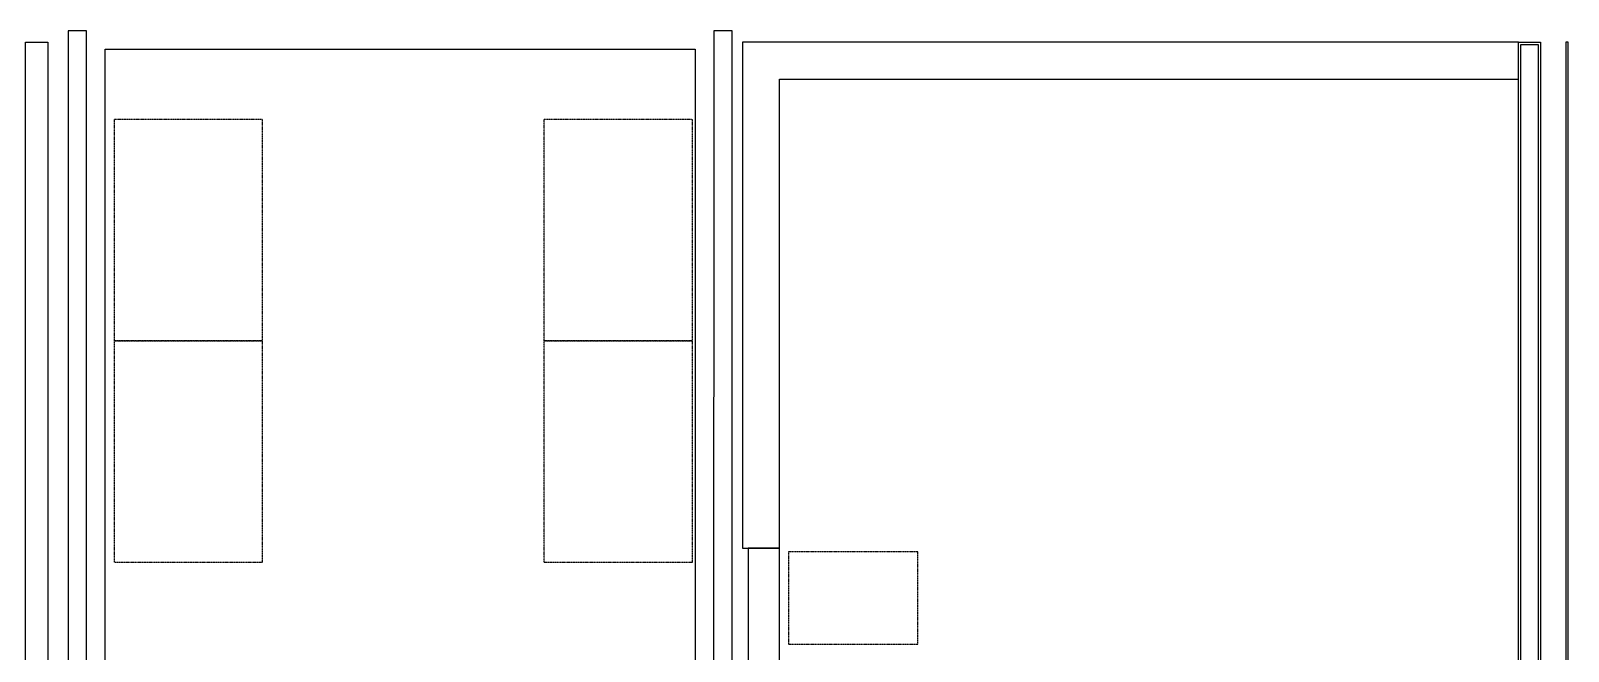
# Model space of a CAD drawing. Header units: millimetres. Extents: x -155 to 94595, y -3153 to 63413.
# Drawn here: x 77592 to 85915, y 30700 to 34059 of the extents above; entities that cross this region are included whole.
import ezdxf

# ---------------------------------------------------------------- set-up
doc = ezdxf.new("R2010")
doc.units = ezdxf.units.MM
doc.linetypes.add('REFERENCIA CAMPECHE$0$Ca-mx-xgroc$0$DASHED2', pattern=[0.375, 0.25, -0.125])
doc.linetypes.add('TRATTEGGIATA2', pattern=[0.375, 0.25, -0.125])
for name, color, linetype in [('5', 1, 'TRATTEGGIATA2'), ('int', 185, 'Continuous'), ('section', 2, 'Continuous'), ('wall', 5, 'Continuous')]:
    doc.layers.add(name, color=color, linetype=linetype)

msp = doc.modelspace()

# ---------------------------------------------------------------- linework, layer by layer
at = {"layer": '5'}
msp.add_lwpolyline([(81694.865, 30738.67), (82394.865, 30738.67), (82394.865, 31238.67), (81694.865, 31238.67)], close=True, dxfattribs=at)
at = {"layer": 'int'}
for p, q in [((85914.865, 33996.983), (85902.165, 33996.983)), ((85902.165, 33996.983), (85902.165, 29776.983)), ((85914.865, 29776.983), (85914.865, 33996.983))]:
    msp.add_line(p, q, dxfattribs=at)
at = {"layer": 'int', "linetype": 'REFERENCIA CAMPECHE$0$Ca-mx-xgroc$0$DASHED2'}
for p, q in [((78045.304, 32380.56), (78045.304, 33580.56)), ((78045.304, 33580.56), (78845.304, 33580.56)), ((78845.304, 33580.56), (78845.304, 32380.56)), ((80371.974, 32380.56), (80371.974, 33580.56)), ((80371.974, 33580.56), (81171.974, 33580.56)), ((81171.974, 33580.56), (81171.974, 32380.56)), ((78845.304, 32380.56), (78045.304, 32380.56)), ((78045.304, 31180.56), (78045.304, 32380.56)), ((78045.304, 32380.56), (78845.304, 32380.56)), ((78845.304, 32380.56), (78845.304, 31180.56)), ((81171.974, 32380.56), (80371.974, 32380.56)), ((80371.974, 31180.56), (80371.974, 32380.56)), ((80371.974, 32380.56), (81171.974, 32380.56)), ((81171.974, 32380.56), (81171.974, 31180.56)), ((78845.304, 31180.56), (78045.304, 31180.56)), ((81171.974, 31180.56), (80371.974, 31180.56))]:
    msp.add_line(p, q, dxfattribs=at)
at = {"layer": 'section'}
for points in [[(77795.11, 34058.852), (77795.115, 29995.42), (79122.308, 29995.097), (79122.308, 30095.097), (77895.064, 30095.42), (77895.059, 34058.852)], [(81289.508, 34058.852), (81288.815, 30095.067), (80340.407, 30095.109), (80340.407, 29995.109), (81388.86, 29995.067), (81388.86, 34058.858)]]:
    msp.add_lwpolyline(points, close=True, dxfattribs=at)
at = {"layer": 'wall'}
for points in [[(77684.861, 33996.982), (77684.861, 25037), (75942.462, 25036.991), (75942.462, 25157), (77564.861, 25157), (77564.861, 33996.982)], [(85644.865, 33996.983), (81444.865, 33996.983), (81444.865, 31258.654), (81644.865, 31258.654), (81644.865, 33796.983), (85644.865, 33796.983)], [(85644.865, 29776.983), (85644.865, 33996.983), (85764.865, 33996.983), (85764.865, 29776.983)], [(85657.865, 29789.983), (85657.865, 33983.983), (85751.865, 33983.983), (85751.865, 29789.983)], [(80059.256, 25157.04), (80059.251, 25036.996), (81645.102, 25036.976), (81645.102, 31258.654), (81475.102, 31258.654), (81475.102, 25157)]]:
    msp.add_lwpolyline(points, close=True, dxfattribs=at)
msp.add_lwpolyline([(79022.308, 30095.097), (79022.308, 30145.123), (78972.308, 30195.137), (77995.077, 30195.394), (77995.531, 33958.84), (81189.51, 33958.528), (81189.491, 30095.086)], dxfattribs=at)

doc.saveas('drawing.dxf')
